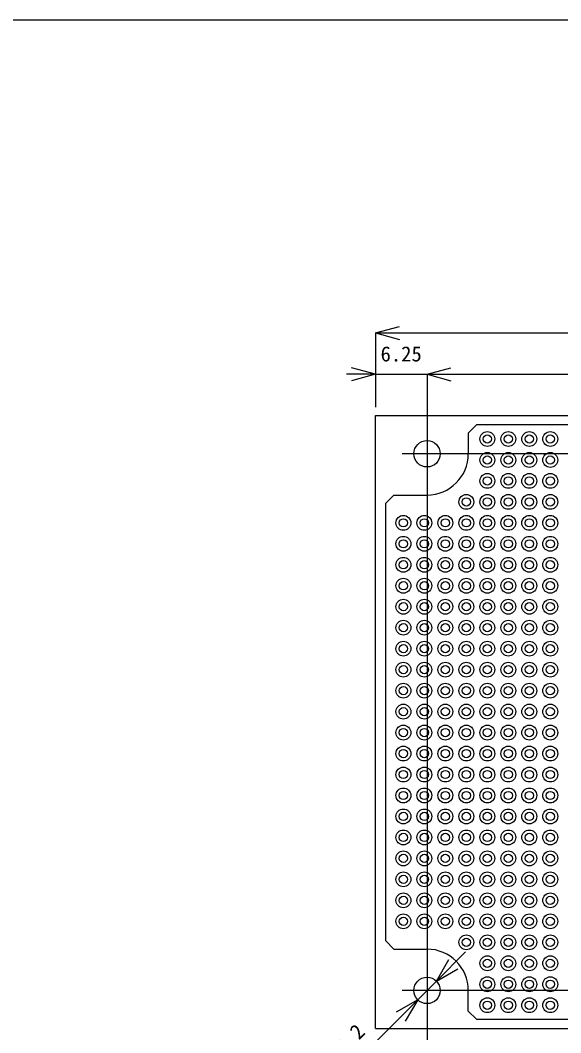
# Model space of a CAD drawing. Units: millimetres on the paper. Extents: x -138 to 138, y -95 to 95.
# Drawn here: x 0 to 65.4, y -27.6 to 95 of the extents above; entities that cross this region are included whole.
import ezdxf
from ezdxf.enums import TextEntityAlignment as Align

# ---------------------------------------------------------------- set-up
doc = ezdxf.new("R2010")
doc.units = ezdxf.units.MM
doc.layers.add('0-0', color=4, linetype='Continuous')
doc.layers.add('0-1', color=7, linetype='Continuous')
doc.styles.add('ＭＳ ゴシック', font='')
doc.styles.get('ＭＳ ゴシック').set_extended_font_data('MS Gothic')

msp = doc.modelspace()

# ---------------------------------------------------------------- linework, layer by layer
at = {"layer": '0-0'}
for p, q in [((43, 57.125), (45.898, 57.901)), ((43, 57.125), (95.5, 57.125)), ((43, 57.125), (45.898, 56.349)), ((43, 57.125), (43, 48.125)), ((43, 52.125), (40.102, 52.901)), ((49.25, 52.125), (52.148, 52.901)), ((49.25, 52.125), (52.148, 52.901)), ((43, 52.125), (39.5, 52.125)), ((43, 52.125), (40.102, 51.349)), ((43, 52.125), (49.25, 52.125)), ((49.25, 52.125), (54.25, 52.125)), ((49.25, 52.125), (52.148, 51.349)), ((49.25, 52.125), (89.25, 52.125)), ((49.25, 52.125), (52.148, 51.349)), ((49.25, 52.125), (49.25, -49.725)), ((100.5, 42.5), (46.25, 42.5)), ((50.381, -21.369), (52.979, -19.869)), ((50.381, -21.369), (48.119, -23.631)), ((100.5, -22.5), (46.25, -22.5)), ((48.119, -23.631), (37.229, -34.521)), ((48.119, -23.631), (45.521, -25.131)), ((48.119, -23.631), (46.619, -26.229))]:
    msp.add_line(p, q, dxfattribs=at)
at = {"layer": '0-0', "color": 7}
msp.add_lwpolyline([(-138.5, -95), (138.5, -95), (138.5, 95), (-138.5, 95)], close=True, dxfattribs=at)
at = {"layer": '0-0'}
msp.add_lwpolyline([(53.917, -17.833), (50.381, -21.369), (51.881, -18.771)], dxfattribs=at)
at = {"layer": '0-1'}
for p, q in [((43, -27.125), (43, 47.125)), ((43, 47.125), (95.5, 47.125)), ((54.25, 45), (55.25, 46)), ((83.25, 46), (55.25, 46)), ((54.25, 45), (54.25, 42.5)), ((44.25, 36.5), (45.25, 37.5)), ((45.25, 37.5), (49.25, 37.5)), ((44.25, -16.5), (44.25, 36.5)), ((45.25, -17.5), (44.25, -16.5)), ((45.25, -17.5), (49.25, -17.5)), ((54.25, -25), (54.25, -22.5)), ((55.25, -26), (54.25, -25)), ((55.25, -26), (83.25, -26)), ((43, -27.125), (95.5, -27.125))]:
    msp.add_line(p, q, dxfattribs=at)
for centre, radius in [((56.55, 44.29), 0.9), ((56.55, 44.29), 0.5), ((59.09, 44.29), 0.9), ((59.09, 44.29), 0.5), ((61.63, 44.29), 0.9), ((61.63, 44.29), 0.5), ((64.17, 44.29), 0.9), ((64.17, 44.29), 0.5), ((49.25, 42.5), 1.6), ((56.55, 41.75), 0.9), ((56.55, 41.75), 0.5), ((59.09, 41.75), 0.9), ((59.09, 41.75), 0.5), ((61.63, 41.75), 0.9), ((61.63, 41.75), 0.5), ((64.17, 41.75), 0.9), ((64.17, 41.75), 0.5), ((56.55, 39.21), 0.9), ((56.55, 39.21), 0.5), ((59.09, 39.21), 0.9), ((59.09, 39.21), 0.5), ((61.63, 39.21), 0.9), ((61.63, 39.21), 0.5), ((64.17, 39.21), 0.9), ((64.17, 39.21), 0.5), ((54.01, 36.67), 0.9), ((54.01, 36.67), 0.5), ((56.55, 36.67), 0.9), ((56.55, 36.67), 0.5), ((59.09, 36.67), 0.9), ((59.09, 36.67), 0.5), ((61.63, 36.67), 0.9), ((61.63, 36.67), 0.5), ((64.17, 36.67), 0.9), ((64.17, 36.67), 0.5), ((46.39, 34.13), 0.9), ((46.39, 34.13), 0.5), ((48.93, 34.13), 0.9), ((48.93, 34.13), 0.5), ((51.47, 34.13), 0.9), ((51.47, 34.13), 0.5), ((54.01, 34.13), 0.9), ((54.01, 34.13), 0.5), ((56.55, 34.13), 0.9), ((56.55, 34.13), 0.5), ((59.09, 34.13), 0.9), ((59.09, 34.13), 0.5), ((61.63, 34.13), 0.9), ((61.63, 34.13), 0.5), ((64.17, 34.13), 0.9), ((64.17, 34.13), 0.5), ((46.39, 31.59), 0.9), ((46.39, 31.59), 0.5), ((48.93, 31.59), 0.9), ((48.93, 31.59), 0.5), ((51.47, 31.59), 0.9), ((51.47, 31.59), 0.5), ((54.01, 31.59), 0.9), ((54.01, 31.59), 0.5), ((56.55, 31.59), 0.9), ((56.55, 31.59), 0.5), ((59.09, 31.59), 0.9), ((59.09, 31.59), 0.5), ((61.63, 31.59), 0.9), ((61.63, 31.59), 0.5), ((64.17, 31.59), 0.9), ((64.17, 31.59), 0.5), ((46.39, 29.05), 0.9), ((46.39, 29.05), 0.5), ((48.93, 29.05), 0.9), ((48.93, 29.05), 0.5), ((51.47, 29.05), 0.9), ((51.47, 29.05), 0.5), ((54.01, 29.05), 0.9), ((54.01, 29.05), 0.5), ((56.55, 29.05), 0.9), ((56.55, 29.05), 0.5), ((59.09, 29.05), 0.9), ((59.09, 29.05), 0.5), ((61.63, 29.05), 0.9), ((61.63, 29.05), 0.5), ((64.17, 29.05), 0.9), ((64.17, 29.05), 0.5), ((46.39, 26.51), 0.9), ((46.39, 26.51), 0.5), ((48.93, 26.51), 0.9), ((48.93, 26.51), 0.5), ((51.47, 26.51), 0.9), ((51.47, 26.51), 0.5), ((54.01, 26.51), 0.9), ((54.01, 26.51), 0.5), ((56.55, 26.51), 0.9), ((56.55, 26.51), 0.5), ((59.09, 26.51), 0.9), ((59.09, 26.51), 0.5), ((61.63, 26.51), 0.9), ((61.63, 26.51), 0.5), ((64.17, 26.51), 0.9), ((64.17, 26.51), 0.5), ((46.39, 23.97), 0.9), ((48.93, 23.97), 0.9), ((51.47, 23.97), 0.9), ((54.01, 23.97), 0.9), ((56.55, 23.97), 0.9), ((59.09, 23.97), 0.9), ((61.63, 23.97), 0.9), ((64.17, 23.97), 0.9), ((46.39, 23.97), 0.5), ((48.93, 23.97), 0.5), ((51.47, 23.97), 0.5), ((54.01, 23.97), 0.5), ((56.55, 23.97), 0.5), ((59.09, 23.97), 0.5), ((61.63, 23.97), 0.5), ((64.17, 23.97), 0.5), ((46.39, 21.43), 0.9), ((48.93, 21.43), 0.9), ((51.47, 21.43), 0.9), ((54.01, 21.43), 0.9), ((56.55, 21.43), 0.9), ((59.09, 21.43), 0.9), ((61.63, 21.43), 0.9), ((64.17, 21.43), 0.9), ((46.39, 21.43), 0.5), ((48.93, 21.43), 0.5), ((51.47, 21.43), 0.5), ((54.01, 21.43), 0.5), ((56.55, 21.43), 0.5), ((59.09, 21.43), 0.5), ((61.63, 21.43), 0.5), ((64.17, 21.43), 0.5), ((46.39, 18.89), 0.9), ((48.93, 18.89), 0.9), ((51.47, 18.89), 0.9), ((54.01, 18.89), 0.9), ((56.55, 18.89), 0.9), ((59.09, 18.89), 0.9), ((61.63, 18.89), 0.9), ((64.17, 18.89), 0.9), ((46.39, 18.89), 0.5), ((48.93, 18.89), 0.5), ((51.47, 18.89), 0.5), ((54.01, 18.89), 0.5), ((56.55, 18.89), 0.5), ((59.09, 18.89), 0.5), ((61.63, 18.89), 0.5), ((64.17, 18.89), 0.5), ((46.39, 16.35), 0.9), ((48.93, 16.35), 0.9), ((51.47, 16.35), 0.9), ((54.01, 16.35), 0.9), ((56.55, 16.35), 0.9), ((59.09, 16.35), 0.9), ((61.63, 16.35), 0.9), ((64.17, 16.35), 0.9), ((46.39, 16.35), 0.5), ((48.93, 16.35), 0.5), ((51.47, 16.35), 0.5), ((54.01, 16.35), 0.5), ((56.55, 16.35), 0.5), ((59.09, 16.35), 0.5), ((61.63, 16.35), 0.5), ((64.17, 16.35), 0.5), ((46.39, 13.81), 0.9), ((46.39, 13.81), 0.5), ((48.93, 13.81), 0.9), ((48.93, 13.81), 0.5), ((51.47, 13.81), 0.9), ((51.47, 13.81), 0.5), ((54.01, 13.81), 0.9), ((54.01, 13.81), 0.5), ((56.55, 13.81), 0.9), ((56.55, 13.81), 0.5), ((59.09, 13.81), 0.9), ((59.09, 13.81), 0.5), ((61.63, 13.81), 0.9), ((61.63, 13.81), 0.5), ((64.17, 13.81), 0.9), ((64.17, 13.81), 0.5), ((46.39, 11.27), 0.9), ((46.39, 11.27), 0.5), ((48.93, 11.27), 0.9), ((48.93, 11.27), 0.5), ((51.47, 11.27), 0.9), ((51.47, 11.27), 0.5), ((54.01, 11.27), 0.9), ((54.01, 11.27), 0.5), ((56.55, 11.27), 0.9), ((56.55, 11.27), 0.5), ((59.09, 11.27), 0.9), ((59.09, 11.27), 0.5), ((61.63, 11.27), 0.9), ((61.63, 11.27), 0.5), ((64.17, 11.27), 0.9), ((64.17, 11.27), 0.5), ((46.39, 8.73), 0.9), ((46.39, 8.73), 0.5), ((48.93, 8.73), 0.9), ((48.93, 8.73), 0.5), ((51.47, 8.73), 0.9), ((51.47, 8.73), 0.5), ((54.01, 8.73), 0.9), ((54.01, 8.73), 0.5), ((56.55, 8.73), 0.9), ((56.55, 8.73), 0.5), ((59.09, 8.73), 0.9), ((59.09, 8.73), 0.5), ((61.63, 8.73), 0.9), ((61.63, 8.73), 0.5), ((64.17, 8.73), 0.9), ((64.17, 8.73), 0.5), ((46.39, 6.19), 0.9), ((46.39, 6.19), 0.5), ((48.93, 6.19), 0.9), ((48.93, 6.19), 0.5), ((51.47, 6.19), 0.9), ((51.47, 6.19), 0.5), ((54.01, 6.19), 0.9), ((54.01, 6.19), 0.5), ((56.55, 6.19), 0.9), ((56.55, 6.19), 0.5), ((59.09, 6.19), 0.9), ((59.09, 6.19), 0.5), ((61.63, 6.19), 0.9), ((61.63, 6.19), 0.5), ((64.17, 6.19), 0.9), ((64.17, 6.19), 0.5), ((46.39, 3.65), 0.9), ((46.39, 3.65), 0.5), ((48.93, 3.65), 0.9), ((48.93, 3.65), 0.5), ((51.47, 3.65), 0.9), ((51.47, 3.65), 0.5), ((54.01, 3.65), 0.9), ((54.01, 3.65), 0.5), ((56.55, 3.65), 0.9), ((56.55, 3.65), 0.5), ((59.09, 3.65), 0.9), ((59.09, 3.65), 0.5), ((61.63, 3.65), 0.9), ((61.63, 3.65), 0.5), ((64.17, 3.65), 0.9), ((64.17, 3.65), 0.5), ((46.39, 1.11), 0.9), ((46.39, 1.11), 0.5), ((48.93, 1.11), 0.9), ((48.93, 1.11), 0.5), ((51.47, 1.11), 0.9), ((51.47, 1.11), 0.5), ((54.01, 1.11), 0.9), ((54.01, 1.11), 0.5), ((56.55, 1.11), 0.9), ((56.55, 1.11), 0.5), ((59.09, 1.11), 0.9), ((59.09, 1.11), 0.5), ((61.63, 1.11), 0.9), ((61.63, 1.11), 0.5), ((64.17, 1.11), 0.9), ((64.17, 1.11), 0.5), ((46.39, -1.43), 0.9), ((46.39, -1.43), 0.5), ((48.93, -1.43), 0.9), ((48.93, -1.43), 0.5), ((51.47, -1.43), 0.9), ((51.47, -1.43), 0.5), ((54.01, -1.43), 0.9), ((54.01, -1.43), 0.5), ((56.55, -1.43), 0.9), ((56.55, -1.43), 0.5), ((59.09, -1.43), 0.9), ((59.09, -1.43), 0.5), ((61.63, -1.43), 0.9), ((61.63, -1.43), 0.5), ((64.17, -1.43), 0.9), ((64.17, -1.43), 0.5), ((46.39, -3.97), 0.9), ((46.39, -3.97), 0.5), ((48.93, -3.97), 0.9), ((48.93, -3.97), 0.5), ((51.47, -3.97), 0.9), ((51.47, -3.97), 0.5), ((54.01, -3.97), 0.9), ((54.01, -3.97), 0.5), ((56.55, -3.97), 0.9), ((56.55, -3.97), 0.5), ((59.09, -3.97), 0.9), ((59.09, -3.97), 0.5), ((61.63, -3.97), 0.9), ((61.63, -3.97), 0.5), ((64.17, -3.97), 0.9), ((64.17, -3.97), 0.5), ((46.39, -6.51), 0.9), ((46.39, -6.51), 0.5), ((48.93, -6.51), 0.9), ((48.93, -6.51), 0.5), ((51.47, -6.51), 0.9), ((51.47, -6.51), 0.5), ((54.01, -6.51), 0.9), ((54.01, -6.51), 0.5), ((56.55, -6.51), 0.9), ((56.55, -6.51), 0.5), ((59.09, -6.51), 0.9), ((59.09, -6.51), 0.5), ((61.63, -6.51), 0.9), ((61.63, -6.51), 0.5), ((64.17, -6.51), 0.9), ((64.17, -6.51), 0.5), ((46.39, -9.05), 0.9), ((46.39, -9.05), 0.5), ((48.93, -9.05), 0.9), ((48.93, -9.05), 0.5), ((51.47, -9.05), 0.9), ((51.47, -9.05), 0.5), ((54.01, -9.05), 0.9), ((54.01, -9.05), 0.5), ((56.55, -9.05), 0.9), ((56.55, -9.05), 0.5), ((59.09, -9.05), 0.9), ((59.09, -9.05), 0.5), ((61.63, -9.05), 0.9), ((61.63, -9.05), 0.5), ((64.17, -9.05), 0.9), ((64.17, -9.05), 0.5), ((46.39, -11.59), 0.9), ((48.93, -11.59), 0.9), ((51.47, -11.59), 0.9), ((54.01, -11.59), 0.9), ((56.55, -11.59), 0.9), ((59.09, -11.59), 0.9), ((61.63, -11.59), 0.9), ((64.17, -11.59), 0.9), ((46.39, -11.59), 0.5), ((48.93, -11.59), 0.5), ((51.47, -11.59), 0.5), ((54.01, -11.59), 0.5), ((56.55, -11.59), 0.5), ((59.09, -11.59), 0.5), ((61.63, -11.59), 0.5), ((64.17, -11.59), 0.5), ((46.39, -14.13), 0.9), ((48.93, -14.13), 0.9), ((51.47, -14.13), 0.9), ((54.01, -14.13), 0.9), ((56.55, -14.13), 0.9), ((59.09, -14.13), 0.9), ((61.63, -14.13), 0.9), ((64.17, -14.13), 0.9), ((46.39, -14.13), 0.5), ((48.93, -14.13), 0.5), ((51.47, -14.13), 0.5), ((54.01, -14.13), 0.5), ((56.55, -14.13), 0.5), ((59.09, -14.13), 0.5), ((61.63, -14.13), 0.5), ((64.17, -14.13), 0.5), ((54.01, -16.67), 0.9), ((56.55, -16.67), 0.9), ((59.09, -16.67), 0.9), ((61.63, -16.67), 0.9), ((64.17, -16.67), 0.9), ((54.01, -16.67), 0.5), ((56.55, -16.67), 0.5), ((59.09, -16.67), 0.5), ((61.63, -16.67), 0.5), ((64.17, -16.67), 0.5), ((56.55, -19.21), 0.9), ((59.09, -19.21), 0.9), ((61.63, -19.21), 0.9), ((64.17, -19.21), 0.9), ((56.55, -19.21), 0.5), ((59.09, -19.21), 0.5), ((61.63, -19.21), 0.5), ((64.17, -19.21), 0.5), ((49.25, -22.5), 1.6), ((56.55, -21.75), 0.9), ((56.55, -21.75), 0.5), ((59.09, -21.75), 0.9), ((59.09, -21.75), 0.5), ((61.63, -21.75), 0.9), ((61.63, -21.75), 0.5), ((64.17, -21.75), 0.9), ((64.17, -21.75), 0.5), ((56.55, -24.29), 0.9), ((56.55, -24.29), 0.5), ((59.09, -24.29), 0.9), ((59.09, -24.29), 0.5), ((61.63, -24.29), 0.9), ((61.63, -24.29), 0.5), ((64.17, -24.29), 0.9), ((64.17, -24.29), 0.5)]:
    msp.add_circle(centre, radius, dxfattribs=at)
for centre, start, end in [((49.25, 42.5), 270, 0), ((49.25, -22.5), 0, 90)]:
    msp.add_arc(centre, 5, start, end, dxfattribs=at)

# ---------------------------------------------------------------- texts
at = {"layer": '0-0', "style": 'ＭＳ ゴシック'}
msp.add_text('6.25', height=1.833, dxfattribs=at).set_placement((43.625, 53.125), align=Align.BOTTOM_LEFT)
msp.add_text('4-φ3.2', height=1.833, rotation=45, dxfattribs=at).set_placement((36.522, -33.814), align=Align.BOTTOM_LEFT)

doc.saveas('drawing.dxf')
